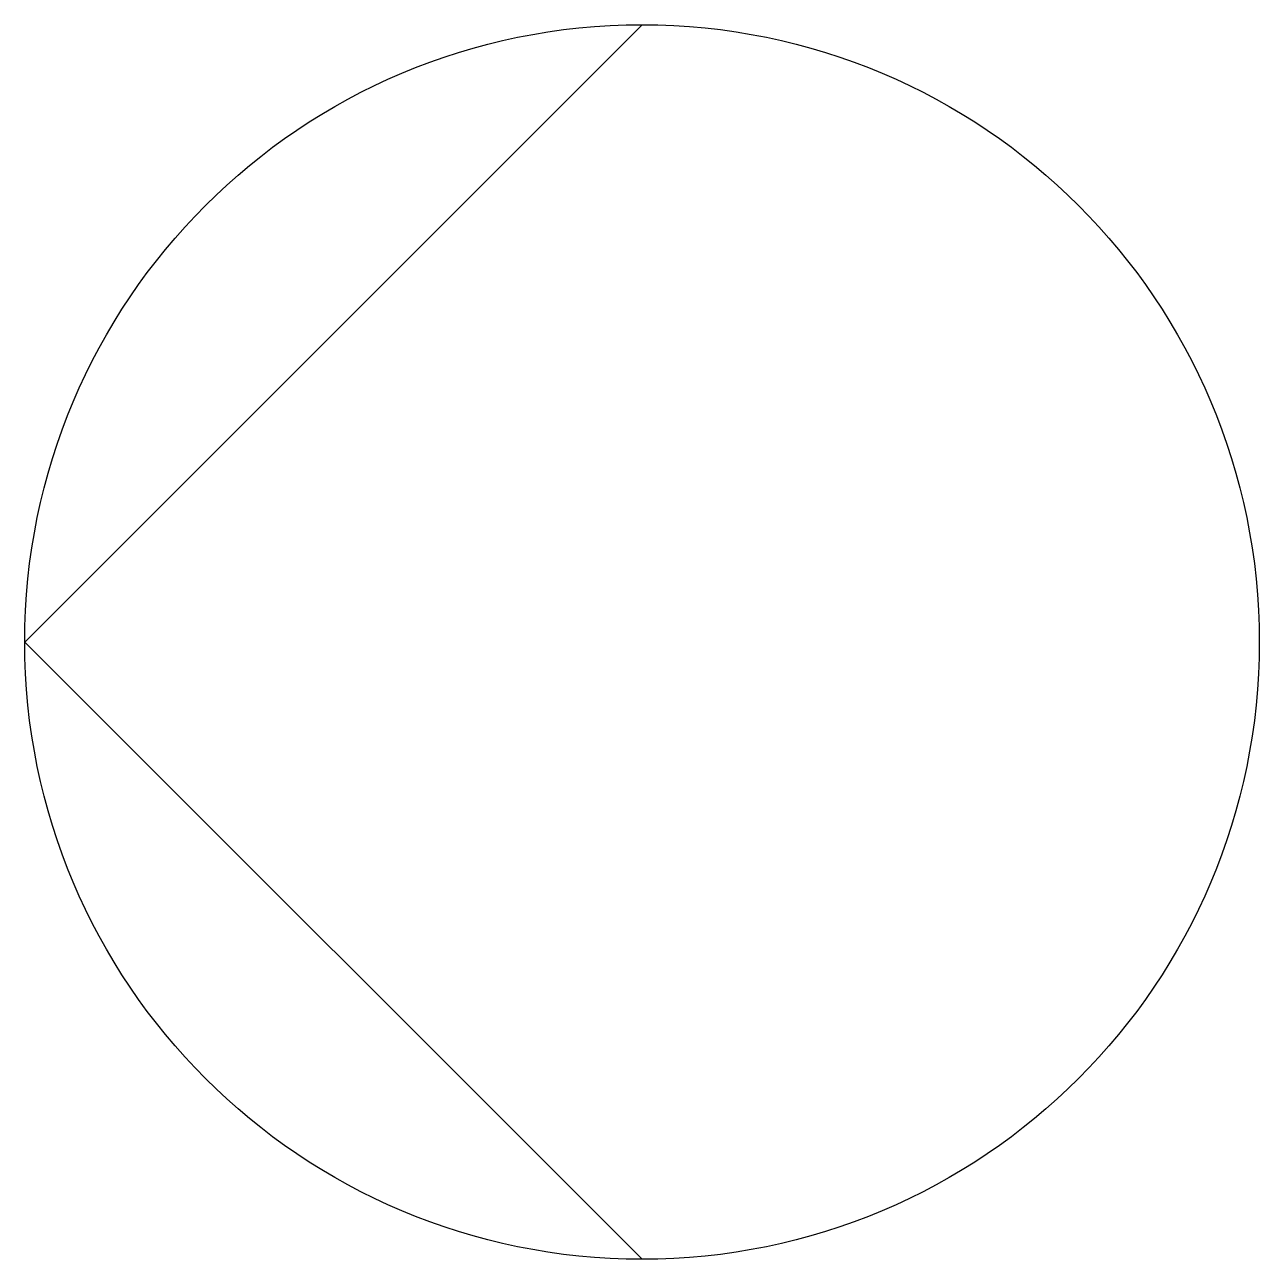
# Model space of a CAD drawing. Header units: millimetres. Extents: x -150 to 150, y -150 to 150.
import ezdxf

# ---------------------------------------------------------------- set-up
doc = ezdxf.new("R2010")
doc.units = ezdxf.units.MM

msp = doc.modelspace()

# ---------------------------------------------------------------- linework, layer by layer
at = {"color": 0, "linetype": 'ByBlock', "lineweight": -2}
for q in [(0, 150), (0, -150)]:
    msp.add_line((-150, 0), q, dxfattribs=at)
msp.add_circle((0, 0), 150, dxfattribs=at)

doc.saveas('drawing.dxf')
